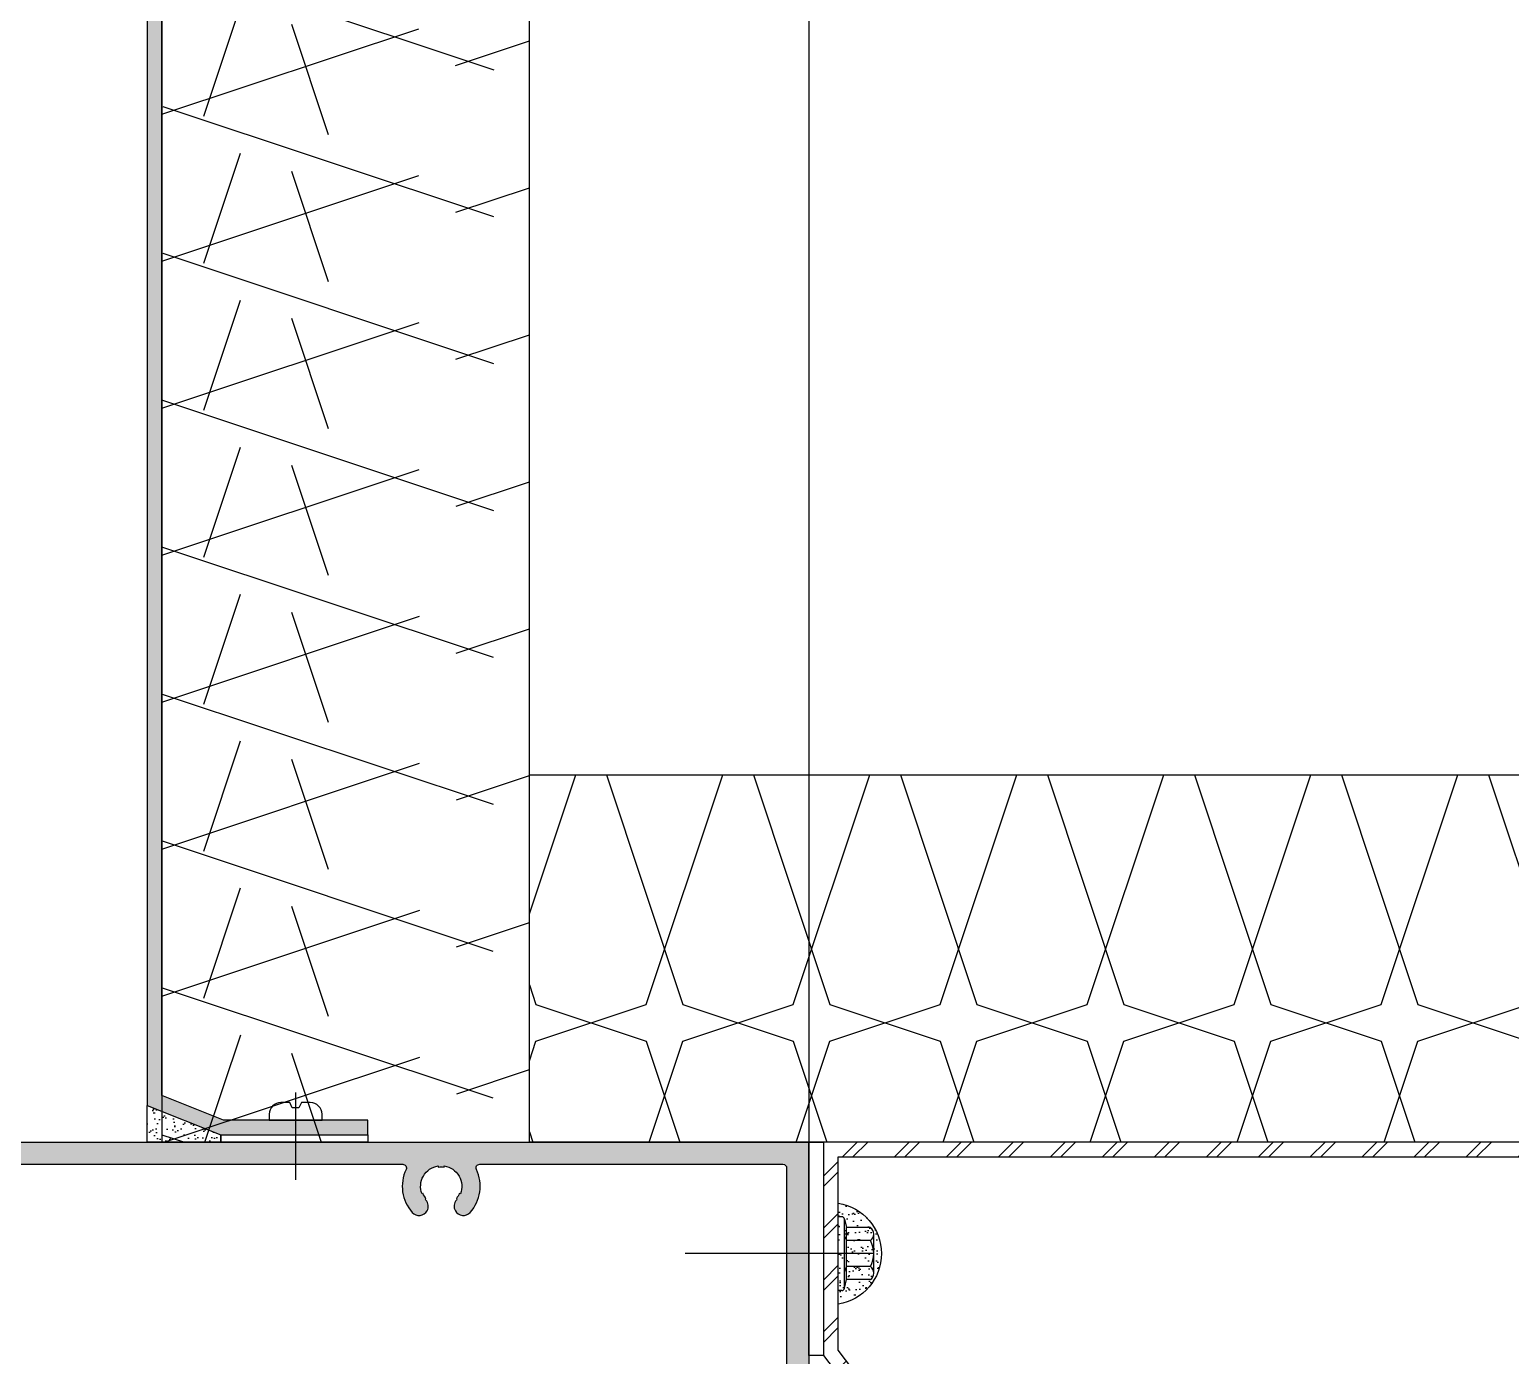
# Model space of a CAD drawing. Header units: millimetres. Extents: x 434053 to 1059003, y -2417481 to 936527.
# Drawn here: x 641163.6 to 641365, y -2246045.2 to -2245864.8 of the extents above; entities that cross this region are included whole.
import ezdxf

# ---------------------------------------------------------------- set-up
doc = ezdxf.new("R2010")
doc.units = ezdxf.units.MM
doc.header["$LTSCALE"] = 1000
doc.header["$MEASUREMENT"] = 0
for name, pattern in [('CENTER', [2, 1.25, -0.25, 0.25, -0.25]), ('CENTER2', [1.125, 0.75, -0.125, 0.125, -0.125]), ('HIDDEN', [9.524999999999999, 6.35, -3.175])]:
    doc.linetypes.add(name, pattern=pattern)
for name, color, linetype in [('ALUM', 1, 'Continuous'), ('DIM', 3, 'Continuous'), ('ELASTROMER-V', 241, 'Continuous'), ('EXTRUSION-V', 141, 'Continuous'), ('EXTRUSION1', 4, 'Continuous'), ('FASTENER', 191, 'Continuous'), ('GRID', 8, 'CENTER'), ('HZHZNEWPLOTLAYER#@$TT', 7, 'Continuous'), ('INSUL', 8, 'HIDDEN'), ('SILICONE', 8, 'Continuous'), ('STEEL', 3, 'Continuous'), ('STEEL-V', 71, 'Continuous'), ('型材断面填充', 254, 'Continuous'), ('铝板断面填充', 14, 'Continuous')]:
    doc.layers.add(name, color=color, linetype=linetype)

# ---------------------------------------------------------------- blocks, each defined once
blk = doc.blocks.new('*U341')
at = {"linetype": 'CENTER2', "ltscale": 0.5}
blk.add_line((0, 5.682552812322683), (0, -12.18191840410441), dxfattribs=at)
at = {"color": 0, "linetype": 'ByBlock'}
blk.add_lwpolyline([(-0.6749999999992724, 2.506874680595502), (-1.174999999999272, 3.599999999998545), (-2.999999999998181, 3.600000000002183, 0.4142135623730951), (-5.399999999999636, 1.200000000000728), (-5.399999999999636, 0), (5.399999999999636, 0), (5.400000000001455, 1.19999999999709, 0.4142135623730951), (3.000000000001819, 3.599999999998545), (1.174999999999272, 3.599999999998545), (0.6749999999992724, 2.506874680595502)], format="xyb", close=True, dxfattribs=at)
blk = doc.blocks.new('*U365')
at = {"layer": 'INSUL'}
h = blk.add_hatch(dxfattribs=at)
h.set_pattern_fill('钻石形', color=256, scale=2.5, style=0, pattern_type=2)
h.set_pattern_definition([(161.57, (-455.0000509863871, 4.500000000014309), (-20.00140612595636, -0.0017275865377142), [-142.3, 15.8]), (18.43, (-460.0000509863871, 4.500000000014309), (-20.00140612595636, 0.0017275865377164), [-142.3, 15.8]), (108.43, (-455.0000509863871, 4.500000000014309), (9.996384096633898, -50.00437910815975), [47.42499999999998, -110.675]), (71.57, (-460.0000509863871, 4.500000000014309), (9.996384096633903, 50.00437910815975), [47.42499999999999, -110.675])])
h.paths.add_polyline_path([(-457.5000509863871, 2.000000000014309), (0, 2.000000000014551), (0, 52.00000000001454), (-457.5000509863871, 52.0000000000143)])
at = {"layer": 'SILICONE'}
h = blk.add_hatch(dxfattribs=at)
h.set_pattern_fill('AR-SAND', color=256, angle=360, style=0)
h.set_pattern_definition([(37.50000000000001, (-97272.62875093194, -18845.211353078), (-0.0629933581096077, 1.926823769013158), [0, -1.52, 0, -1.7, 0, -1.625]), (7.499999999999977, (-97272.62875093194, -18845.211353078), (1.769776705267727, 2.822146065229739), [0, -0.82, 0, -1.37, 0, -0.525]), (327.5, (-97273.85875093189, -18845.211353078), (3.114141861751495, 0.0056590535369642), [0, -0.5, 0, -1.8, 0, -2.35]), (317.5, (-97273.85875093189, -18845.211353078), (3.006126604572293, 0.8776755649342485), [0, -0.2499999999999994, 0, -1.179999999999995, 0, -1.349999999999995])])
h.paths.add_polyline_path([(-5, 0), (-1, 10), (0, 10), (0, 0)])
at = {"layer": 'ALUM', "linetype": 'ByBlock'}
blk.add_lwpolyline([(-457.5000509863871, -1.479443331544227e-11), (-5, -1.45519e-11), (-1, 10), (-1, 30), (-3, 30), (-3, 10.3851648071286), (-6.35406592284562, 1.999999999985448), (-457.5000509863871, 1.999999999985206)], dxfattribs=at)
at = {"layer": 'ELASTROMER-V', "linetype": 'HIDDEN'}
blk.add_lwpolyline([(0, 29.99999106871837), (0, 9.999991068718373), (-1, 9.999991068718373), (-1, 29.99999106871837)], close=True, dxfattribs=at)
at = {"layer": 'INSUL'}
blk.add_lwpolyline([(-457.5000509863871, 2.000000000014309), (0, 2.000000000014551), (0, 52.00000000001454), (-457.5000509863871, 52.0000000000143)], close=True, dxfattribs=at)
at = {"layer": 'SILICONE'}
blk.add_lwpolyline([(-5, 0), (-1, 10), (0, 10), (0, 0)], close=True, dxfattribs=at)
at = {"layer": 'FASTENER', "xscale": 0.6666666666666666, "yscale": 0.6666666666666666, "zscale": 0.6666666666666666, "rotation": 90.00000000000004}
blk.add_blockref('*U341', (-3, 20.19258240355703), dxfattribs=at)
blk = doc.blocks.new('20221117-LC01')
at = {"layer": '型材断面填充', "linetype": 'ByBlock'}
h = blk.add_hatch(color=256, dxfattribs=at)
edge = h.paths.add_edge_path(flags=16)
edge.add_line((-52.19070570530312, 52.25612143793842), (-52.07334647107928, 52.34953883537673))
edge.add_arc((-49.99999999988256, 53.999912856727), 2.649999999994664, 201.4803757469635, 218.519624255128, ccw=False)
edge.add_line((-52.46593906368071, 53.02952915240894), (-52.6055205201119, 52.97460177293397))
edge.add_arc((-49.99999999984645, 53.99991285668836), 2.799999999998914, 98.51962425418759, 201.4803757457533, ccw=False)
edge.add_line((-50.41481481466326, 56.76901535919751), (-50.39259259244136, 56.62067058225512))
edge.add_arc((-49.9999999998472, 53.99991285667056), 2.649999999994514, 81.48037574580502, 98.51962425419498, ccw=False)
edge.add_line((-49.60740740725305, 56.62067058225512), (-49.58518518503115, 56.76901535919751))
edge.add_arc((-49.99999999982613, 53.99991285670097), 2.799999999983217, -21.48037574615688, 81.48037574621588, ccw=False)
edge.add_line((-47.39447947958251, 52.97460177293397), (-47.53406093602825, 53.02952915240894))
edge.add_arc((-49.99999999980949, 53.99991285667286), 2.649999999959103, 321.48037574575596, 338.51962425399176, ccw=False)
edge.add_line((-47.92665352861513, 52.34953883537673), (-47.80929429439129, 52.25612143793842))
edge.add_arc((-49.99999999964444, 53.99991285673622), 2.79999999987528, 317.97740866379485, 321.48037574260235, ccw=False)
edge.add_arc((-46.99133221672788, 51.28874739316596), 1.249999999978577, 137.9774086667926, 209.9999999999883)
edge.add_arc((-46.99133221671187, 51.28874739317839), 1.249999999998662, 210.0000000001148, 317.9774086807744)
edge.add_arc((-50.00000000000162, 53.99991285564077), 5.299999999388103, 317.9774086801046, 385.5332289988331)
edge.add_arc((-44.76645435967911, 56.49991286036273), 0.5000000000040166, 90.00000000137692, 205.5332289966221, ccw=False)
edge.add_line((-44.76645435969112, 56.99991286036675), (-3.500000000130967, 56.99991286036675))
edge.add_arc((-3.500000000130967, 56.49991286036675), 0.5, 0, 90, ccw=False)
edge.add_line((-3.000000000130967, 56.49991286036675), (-3.000000000130967, 3.500000000058208))
edge.add_arc((-3.500000000130967, 3.500000000058208), 0.5, -90, 0, ccw=False)
edge.add_line((-3.500000000130967, 3.000000000058208), (-47.99999999985448, 2.999999998748535))
edge.add_arc((-47.99999999986176, 3.499999998755811), 0.500000000007276, 180.0000000008338, 270.0000000008338, ccw=False)
edge.add_line((-48.49999999986903, 3.499999998748535), (-48.49999999988358, 9.555738808587193))
edge.add_arc((-48.00000002585563, 9.555738771377017), 0.499999974027952, 110.1712672739067, 179.9999957360277, ccw=False)
edge.add_arc((-50.00000000001402, 15.00000178802508), 5.299999999340619, 290.1712715388159, 402.0225913200655)
edge.add_arc((-46.99133221677918, 17.71116725046793), 1.250000000005042, 42.02259131892658, 149.9999999985439)
edge.add_arc((-46.9913322167717, 17.71116725051041), 1.249999999990285, 150.0000000004018, 222.0225913328172)
edge.add_arc((-49.99999999979654, 15.00000178685909), 2.799999999998279, 38.51962425747462, 42.02259133612819, ccw=False)
edge.add_line((-47.8092942944495, 16.74379320573644), (-47.92665352867334, 16.65037580826902))
edge.add_arc((-49.9999999998677, 15.00000178697288), 2.649999999959111, 21.480375746008292, 38.51962425424398, ccw=False)
edge.add_line((-47.53406093608646, 15.97038549123681), (-47.39447947962617, 16.02531287071179))
edge.add_arc((-49.99999999984898, 15.00000178695561), 2.799999999959896, -81.48037574687612, 21.480375746106688, ccw=False)
edge.add_line((-49.58518518508936, 12.23089928447735), (-49.60740740731126, 12.37924406139064))
edge.add_arc((-49.99999999990541, 15.00000178694608), 2.64999999996573, 261.4803757457118, 278.5196242542882, ccw=False)
edge.add_line((-50.39259259249957, 12.37924406139064), (-50.41481481472147, 12.23089928444824))
edge.add_arc((-49.99999999990806, 15.00000178696329), 2.800000000004244, 158.5196242537792, 261.48037574589915, ccw=False)
edge.add_line((-52.6055205201701, 16.02531287074089), (-52.46593906373892, 15.97038549123681))
edge.add_arc((-49.99999999991894, 15.00000178690615), 2.65000000001959, 141.4803757449527, 158.5196242529557, ccw=False)
edge.add_line((-52.07334647113748, 16.65037580826902), (-52.19070570536132, 16.74379320573644))
edge.add_arc((-50.00000000044865, 15.00000178648332), 2.799999999892454, 137.9774086547765, 141.4803757309738, ccw=False)
edge.add_arc((-53.0086677830547, 17.71116725047161), 1.250000000010566, 317.9774086632315, 390.000000001115)
edge.add_arc((-53.00866778305939, 17.7111672504969), 1.250000000001991, 30.00000000000391, 137.9774086683682)
edge.add_arc((-50.00000000753166, 15.00000181781093), 5.299999973692144, 137.9774088601386, 249.8287286552165)
edge.add_arc((-51.99999999987613, 9.555738807491414), 0.5000000000070964, 2.1701112018490676e-09, 69.8287284631283, ccw=False)
edge.add_line((-51.49999999986903, 9.555738807510352), (-51.49999999986903, 3.499999998428393))
edge.add_arc((-51.99999999987631, 3.499999998435669), 0.500000000007276, 269.9999999991662, 359.9999999991662, ccw=False)
edge.add_line((-51.99999999988358, 2.999999998428393), (-126.0000005534239, 3.000000000582077))
edge.add_arc((-126.0000005534239, 3.500000000567525), 0.4999999999854481, 180.0000000016675, 270, ccw=False)
edge.add_line((-126.5000005534093, 3.500000000552973), (-126.5000005534093, 9.555738810246112))
edge.add_arc((-126.000000579395, 9.555738773016365), 0.4999999740142883, 110.1712672728138, 179.9999957337851, ccw=False)
edge.add_arc((-128.0000005535688, 15.00000178965535), 5.29999999935104, 290.1712715391082, 402.0225913199574)
edge.add_arc((-124.9913327703196, 17.71116725209927), 1.250000000004143, 42.02259131887013, 149.9999999986005)
edge.add_arc((-124.9913327702976, 17.71116725214175), 1.250000000001993, 150.0000000007919, 222.0225913324272)
edge.add_arc((-128.0000005533368, 15.0000017884889), 2.799999999998269, 38.51962425747479, 42.022591336128414, ccw=False)
edge.add_line((-125.8092948479898, 16.74379320736625), (-125.9266540822136, 16.65037580989883))
edge.add_arc((-128.0000005533971, 15.000001788609), 2.649999999946643, 21.48037574596799, 38.519624254284395, ccw=False)
edge.add_line((-125.5340614896268, 15.97038549286663), (-125.3944800331665, 16.0253128723416))
edge.add_arc((-128.0000005533893, 15.00000178858542), 2.799999999959909, -81.48037574687572, 21.480375746106688, ccw=False)
edge.add_line((-127.5851857386297, 12.23089928610716), (-127.6074079608516, 12.37924406302045))
edge.add_arc((-128.0000005534457, 15.0000017885759), 2.64999999996573, 261.4803757457118, 278.5196242542882, ccw=False)
edge.add_line((-128.3925931460399, 12.37924406302045), (-128.4148153682618, 12.23089928607806))
edge.add_arc((-128.0000005534593, 15.0000017885868), 2.799999999996395, 158.5196242535775, 261.4803757461008, ccw=False)
edge.add_line((-130.6055210737104, 16.02531287237071), (-130.4659396172792, 15.97038549286663))
edge.add_arc((-128.0000005534592, 15.00000178853596), 2.65000000001959, 141.4803757449527, 158.5196242529557, ccw=False)
edge.add_line((-130.0733470246778, 16.65037580989883), (-130.1907062589016, 16.74379320736625))
edge.add_arc((-128.000000553989, 15.00000178811313), 2.799999999892443, 137.9774086547763, 141.4803757309736, ccw=False)
edge.add_arc((-131.008668336595, 17.71116725210143), 1.250000000010571, 317.9774086632317, 390.0000000011149)
edge.add_arc((-131.0086683365995, 17.71116725212823), 1.250000000001085, 29.9999999999476, 137.9774086684251)
edge.add_arc((-128.0000005535314, 15.0000017886276), 5.299999999920967, 137.9774086672504, 249.8287286546033)
edge.add_arc((-130.0000005534212, 9.555738753132236), 0.5000000000118248, 1.3935732567915693e-09, 69.82872865283451, ccw=False)
edge.add_line((-129.5000005534093, 9.555738753144396), (-129.5000005534093, 3.500000000058208))
edge.add_arc((-130.0000005534093, 3.500000000058208), 0.5, -90, 0, ccw=False)
edge.add_line((-130.0000005534093, 3.000000000058208), (-151.0000184337841, 3.000000000058208))
edge.add_arc((-151.0000184337841, 3.500000000058208), 0.5, 180, 270, ccw=False)
edge.add_line((-151.5000184337841, 3.500000000058208), (-151.5000184337841, 47.61162679528934))
edge.add_arc((-151.0000184337687, 47.61162679529092), 0.5000000000154614, 119.74488129774329, 180.0000000001816, ccw=False)
edge.add_line((-151.2480879029608, 48.04574836636311), (-146.7519238803216, 50.6149849507201))
edge.add_arc((-146.9999933494793, 51.04910652177232), 0.4999999999810683, 299.7448812954569, 359.9999999991344)
edge.add_line((-146.4999933494983, 51.04910652176477), (-146.4999933494983, 56.49991286036675))
edge.add_arc((-145.9999933494983, 56.49991286036675), 0.5, 90, 180, ccw=False)
edge.add_line((-145.9999933494983, 56.99991286036675), (-133.2335461947514, 56.99991286036675))
edge.add_arc((-133.2335461947417, 56.49991286098562), 0.4999999993811244, -25.53322897676611, 90.0000000011106, ccw=False)
edge.add_arc((-128.0000005534539, 53.9999128583355), 5.299999999989003, 154.466771024002, 222.0225913320797)
edge.add_arc((-131.0086683366309, 51.28874739483512), 1.249999999988414, 222.0225913320838, 330.0000000012701)
edge.add_arc((-131.008668336611, 51.28874739487598), 1.249999999991583, 329.9999999991913, 402.0225913366996)
edge.add_arc((-128.0000005536208, 53.99991285855429), 2.799999999989313, 218.5196242589414, 222.0225913352795, ccw=False)
edge.add_line((-130.1907062589162, 52.25612143962644), (-130.0733470246923, 52.34953883706476))
edge.add_arc((-128.0000005534956, 53.99991285841502), 2.649999999994664, 201.4803757469635, 218.519624255128, ccw=False)
edge.add_line((-130.4659396172938, 53.02952915409696), (-130.605521073725, 52.97460177462199))
edge.add_arc((-128.0000005534595, 53.99991285837638), 2.799999999998901, 98.5196242541873, 201.4803757457535, ccw=False)
edge.add_line((-128.4148153682763, 56.76901536088553), (-128.392593146069, 56.62067058394314))
edge.add_arc((-128.0000005534675, 53.99991285832948), 2.650000000024374, 81.48037574574272, 98.51962425425728, ccw=False)
edge.add_line((-127.6074079608661, 56.62067058394314), (-127.5851857386588, 56.76901536088553))
edge.add_arc((-128.0000005534494, 53.99991285838149), 2.799999999989989, -21.480375745937692, 81.48037574632639, ccw=False)
edge.add_line((-125.3944800331956, 52.97460177462199), (-125.5340614896413, 53.02952915409696))
edge.add_arc((-128.0000005534226, 53.99991285836089), 2.649999999959103, 321.48037574575596, 338.51962425399176, ccw=False)
edge.add_line((-125.9266540822282, 52.34953883706476), (-125.8092948480044, 52.25612143962644))
edge.add_arc((-128.0000005537574, 53.99991285843007), 2.800000000270058, 317.97740867011214, 321.4803757488802, ccw=False)
edge.add_arc((-124.991332770354, 51.2887473948387), 1.249999999959587, 137.9774086668614, 209.9999999996821)
edge.add_arc((-124.9913327703249, 51.28874739486641), 1.249999999998662, 210.0000000001148, 317.9774086807744)
edge.add_arc((-128.0000005536015, 53.9999128573193), 5.299999999371956, 317.9774086800853, 385.5332289805501)
edge.add_arc((-122.7664549125267, 56.49991286038267), 0.4999999999840694, 89.99999999737992, 205.5332289817667, ccw=False)
edge.add_line((-122.7664549125038, 56.99991286036675), (-55.23354564033798, 56.99991286039585))
edge.add_arc((-55.23354564036548, 56.49991286097539), 0.4999999994204671, -25.533228991792214, 89.999999996849, ccw=False)
edge.add_arc((-49.99999999984325, 53.99991285668011), 5.299999999967937, 154.466771005804, 222.0225913323363)
edge.add_arc((-53.008667782985, 51.28874739315189), 1.249999999974935, 222.0225913311403, 330.0000000006601)
edge.add_arc((-53.00866778298244, 51.28874739317882), 1.24999999998618, 329.9999999995323, 402.022591337487)
edge.add_arc((-50.00000000001621, 53.99991285685908), 2.799999999978202, 218.5196242589345, 222.0225913352865, ccw=False)
edge = h.paths.add_edge_path()
edge.add_line((-25.00000000000005, -4.294927551200242e-12), (-24.99999999999723, -15.00000000000486))
edge.add_line((-24.99999999999723, -15.00000000000486), (-27.99999999999723, -15.00000000000486))
edge.add_line((-27.99999999999723, -15.00000000000486), (-27.99999999999721, -4.860112312599085e-12))
edge.add_line((-27.99999999999721, -4.860050415273591e-12), (-151.5000184337841, -2.854039278130125e-11))
edge.add_line((-151.5000184337841, -2.854039278130124e-11), (-151.5000184337841, -15.00000000002582))
edge.add_line((-151.5000184337841, -15.00000000002582), (-154.5000156970927, -15.00000000002638))
edge.add_line((-154.5000156970927, -15.00000000002638), (-154.5000184336532, 17.4999190227536))
edge.add_arc((-155.0000184336604, 17.49991894457344), 0.5000000000072821, 8.958786128004374e-06, 90.00001742982236)
edge.add_line((-155.0000185857643, 17.99991894458071), (-175.0000185856916, 17.99991286030854))
edge.add_arc((-175.0000184335731, 17.49991286030128), 0.5000000000072884, 90.00001743148987, 179.9999999991675)
edge.add_line((-175.5000184335804, 17.49991286030854), (-175.5000184335804, 14.99991286030854))
edge.add_arc((-175.0000184335804, 14.99991286030854), 0.5, 180, 270)
edge.add_line((-175.0000184335804, 14.49991286030854), (-173.0000184335804, 14.49991286030854))
edge.add_arc((-173.0000184335804, 13.99991286030854), 0.5, 0, 90, ccw=False)
edge.add_line((-172.5000184335804, 13.99991286030854), (-172.5000184335804, 12.99991286030854))
edge.add_arc((-173.0000184335804, 12.99991286030854), 0.5, -90, 0, ccw=False)
edge.add_line((-173.0000184335804, 12.49991286030854), (-177.0000184335804, 12.49991286030854))
edge.add_arc((-177.0000184335804, 12.99991286030854), 0.5, 180, 270, ccw=False)
edge.add_line((-177.5000184335804, 12.99991286030854), (-177.5000184335804, 17.49991286030854))
edge.add_arc((-178.0000184335804, 17.49991286030854), 0.5, 0, 90)
edge.add_line((-178.0000184335804, 17.99991286030854), (-197.5000184335804, 17.99991286030854))
edge.add_arc((-197.5000184335804, 17.49991286030854), 0.5, 90, 180)
edge.add_line((-198.0000184335804, 17.49991286030854), (-198.0000184335804, 15.99991286030854))
edge.add_arc((-197.5000184335804, 15.99991286030854), 0.5, 180, 270)
edge.add_line((-197.5000184335804, 15.49991286030854), (-195.5000184335804, 15.49991286030854))
edge.add_arc((-195.5000184335804, 14.99991286030854), 0.5, 0, 90, ccw=False)
edge.add_line((-195.0000184335804, 14.99991286030854), (-195.0000184335804, 13.99991286030854))
edge.add_arc((-195.5000184335804, 13.99991286030854), 0.5, -90, 0, ccw=False)
edge.add_line((-195.5000184335804, 13.49991286030854), (-199.5000184335804, 13.49991286030854))
edge.add_arc((-199.5000184335804, 13.99991286030854), 0.5, 180, 270, ccw=False)
edge.add_line((-200.0000184335804, 13.99991286030854), (-200.0000184335804, 20.49991286030854))
edge.add_arc((-199.5000184335804, 20.49991286030854), 0.5, 90.00000795410222, 180.0000000000004, ccw=False)
edge.add_line((-199.500018502993, 20.99991286030854), (-155.0000183625962, 20.99991598445922))
edge.add_arc((-155.0000184320161, 21.49991598446649), 0.5000000000072772, 270.0000079549359, 359.9999999991666)
edge.add_line((-154.5000184320088, 21.49991598445922), (-154.5000184320088, 51.99991071177647))
edge.add_arc((-153.5000184320088, 51.99991071177647), 1, 89.99999999583122, 180, ccw=False)
edge.add_line((-153.500018431936, 52.99991071177647), (-153.2999933476967, 52.99991071174736))
edge.add_arc((-153.2999933477258, 52.699910711759), 0.2999999999883585, 0, 89.99999999444162, ccw=False)
edge.add_line((-152.9999933477375, 52.699910711759), (-152.9999933477229, 51.99991071174736))
edge.add_arc((-152.4999933477229, 51.99991071174736), 0.5, 180, 270)
edge.add_line((-152.4999933477229, 51.49991071174736), (-151.3827755662787, 51.49991071174736))
edge.add_arc((-151.382775566246, 51.99991071174833), 0.5000000000009734, 269.9999999962448, 299.7448812942469)
edge.add_line((-151.1347060970875, 51.56578914067359), (-149.7519238785317, 52.35595040844055))
edge.add_arc((-149.9999933477311, 52.7900719795002), 0.5000000000081936, 299.7448812991798, 360.0000000016179)
edge.add_line((-149.4999933477229, 52.79007197951432), (-149.4999933477229, 57.2097494440095))
edge.add_arc((-149.9999933477166, 57.20974944399462), 0.4999999999936904, 1.705795086784039e-09, 60.25511870370453)
edge.add_line((-149.7519238785462, 57.64387101505417), (-151.134706097102, 58.43403228282114))
edge.add_arc((-151.3827755662605, 57.99991071174639), 0.5000000000009773, 60.25511870575306, 90.00000000208767)
edge.add_line((-151.3827755662787, 58.49991071174736), (-152.4999933477229, 58.49991071174736))
edge.add_arc((-152.4999933477229, 57.99991071174736), 0.5, 90, 180)
edge.add_line((-152.9999933477229, 57.99991071174736), (-152.9999933477229, 57.29991071173572))
edge.add_arc((-153.2999933477113, 57.29991071173572), 0.2999999999883585, -90.00000000555838, 0, ccw=False)
edge.add_line((-153.2999933477404, 56.99991071174736), (-153.4999933477957, 56.99991071174736))
edge.add_arc((-153.4999933477229, 57.99991071174736), 1, 180, 269.99999999583116, ccw=False)
edge.add_line((-154.4999933477229, 57.99991071174736), (-154.499993347752, 59.99991286004661))
edge.add_line((-154.499993347752, 59.99991286004661), (0, 59.99991286030854))
edge.add_line((0, 59.99991286030854), (0, 0))
edge.add_line((0, 0), (-25.00000000000005, -4.294927551200242e-12))
at = {"color": 0, "linetype": 'ByBlock'}
for points in [[(-25.00000000000005, -4.294927551200242e-12), (-24.99999999999723, -15.00000000000486), (-27.99999999999723, -15.00000000000486), (-27.99999999999721, -4.860050415273591e-12), (-151.5000184337841, -2.854039278130124e-11), (-151.5000184337841, -15.00000000002582), (-154.5000156970927, -15.00000000002638), (-154.5000184336532, 17.4999190227536, 0.4142136056766137), (-155.0000185857643, 17.99991894458071), (-175.0000185856916, 17.99991286030854, 0.4142134732599132), (-175.5000184335804, 17.49991286030854), (-175.5000184335804, 14.99991286030854, 0.414213562373095), (-175.0000184335804, 14.49991286030854), (-173.0000184335804, 14.49991286030854, -0.414213562373095), (-172.5000184335804, 13.99991286030854), (-172.5000184335804, 12.99991286030854, -0.414213562373095), (-173.0000184335804, 12.49991286030854), (-177.0000184335804, 12.49991286030854, -0.414213562373095), (-177.5000184335804, 12.99991286030854), (-177.5000184335804, 17.49991286030854, 0.414213562373095), (-178.0000184335804, 17.99991286030854), (-197.5000184335804, 17.99991286030854, 0.414213562373095), (-198.0000184335804, 17.49991286030854), (-198.0000184335804, 15.99991286030854, 0.414213562373095), (-197.5000184335804, 15.49991286030854), (-195.5000184335804, 15.49991286030854, -0.414213562373095), (-195.0000184335804, 14.99991286030854), (-195.0000184335804, 13.99991286030854, -0.414213562373095), (-195.5000184335804, 13.49991286030854), (-199.5000184335804, 13.49991286030854, -0.414213562373095), (-200.0000184335804, 13.99991286030854), (-200.0000184335804, 20.49991286030854, -0.4142135217121151), (-199.500018502993, 20.99991286030854), (-155.0000183625962, 20.99991598445922, 0.4142135217035907), (-154.5000184320088, 21.49991598445922), (-154.5000184320088, 51.99991071177647, -0.4142135623944058), (-153.500018431936, 52.99991071177647), (-153.2999933476967, 52.99991071174736, -0.4142135623446807), (-152.9999933477375, 52.699910711759), (-152.9999933477229, 51.99991071174736, 0.414213562373095), (-152.4999933477229, 51.49991071174736), (-151.3827755662787, 51.49991071174736, 0.1305202039204579), (-151.1347060970875, 51.56578914067359), (-149.7519238785317, 52.35595040844055, 0.2691426359050217), (-149.4999933477229, 52.79007197951432), (-149.4999933477229, 57.2097494440095, 0.2691426359029657), (-149.7519238785462, 57.64387101505417), (-151.134706097102, 58.43403228282114, 0.1305202039130581), (-151.3827755662787, 58.49991071174736), (-152.4999933477229, 58.49991071174736, 0.414213562373095), (-152.9999933477229, 57.99991071174736), (-152.9999933477229, 57.29991071173572, -0.4142135624015095), (-153.2999933477404, 56.99991071174736), (-153.4999933477957, 56.99991071174736, -0.4142135623517842), (-154.4999933477229, 57.99991071174736), (-154.499993347752, 59.99991286004661), (0, 59.99991286030854), (0, 0)], [(-52.19070570530312, 52.25612143793842), (-52.07334647107928, 52.34953883537673, -0.07448503859012211), (-52.46593906368071, 53.02952915240894), (-52.6055205201119, 52.97460177293397, -0.4821316613270798), (-50.41481481466326, 56.76901535919751), (-50.39259259244136, 56.62067058225512, -0.07448503859111144), (-49.60740740725305, 56.62067058225512), (-49.58518518503115, 56.76901535919751, -0.4821316613314199), (-47.39447947958251, 52.97460177293397), (-47.53406093602825, 53.02952915240894, -0.07448503859043469), (-47.92665352861513, 52.34953883537673), (-47.80929429439129, 52.25612143793842, -0.0152857676421093), (-47.91993338434258, 52.12552685721312, 0.3250286796692606), (-48.07386397144001, 50.66374739317689, 0.5094012912989249), (-46.06273104887805, 50.45196792934439, 0.3036126777440976), (-45.21762208735163, 56.28439561856794, -0.5516495923848155), (-44.76645435969112, 56.99991286036675), (-3.500000000130967, 56.99991286036675, -0.414213562373095), (-3.000000000130967, 56.49991286036675), (-3.000000000130967, 3.500000000058208, -0.414213562373095), (-3.500000000130967, 3.000000000058208), (-47.99999999985448, 2.999999998748535, -0.414213562373095), (-48.49999999986903, 3.499999998748535), (-48.49999999988358, 9.555738808587193, -0.3144773763328987), (-48.17241377664322, 10.02507177955704, 0.5308775702194662), (-46.06273104893626, 18.54794671430136, 0.5094012912931968), (-48.07386397149821, 18.33616725049797, 0.3250286796654975), (-47.91993338440079, 16.87438778646174, -0.01528576764143751), (-47.8092942944495, 16.74379320573644), (-47.92665352867334, 16.65037580826902, -0.07448503859043464), (-47.53406093608646, 15.97038549123681), (-47.39447947962617, 16.02531287071179, -0.4821316613346989), (-49.58518518508936, 12.23089928447735), (-49.60740740731126, 12.37924406139064, -0.07448503859192954), (-50.39259259249957, 12.37924406139064), (-50.41481481472147, 12.23089928444824, -0.4821316613300598), (-52.6055205201701, 16.02531287074089), (-52.46593906373892, 15.97038549123681, -0.07448503858941365), (-52.07334647113748, 16.65037580826902), (-52.19070570536132, 16.74379320573644, -0.01528576763071741), (-52.08006661546824, 16.87438778634532, 0.3250286796918763), (-51.92613602832716, 18.33616725049797, 0.5094012912313552), (-53.9372689507145, 18.54794671453419, 0.530877570296808), (-51.82758620521054, 10.02507182722911, -0.3144773763273246), (-51.49999999986903, 9.555738807510352), (-51.49999999986903, 3.499999998428393, -0.414213562373095), (-51.99999999988358, 2.999999998428393), (-126.0000005534239, 3.000000000582077, -0.4142135623645707), (-126.5000005534093, 3.500000000552973), (-126.5000005534093, 9.555738810246112, -0.3144773763273845), (-126.172414330169, 10.02507178118685, 0.5308775702172251), (-124.0627316024766, 18.54794671593118, 0.5094012912938178), (-126.0738645250385, 18.33616725212778, 0.3250286796617345), (-125.9199339379411, 16.87438778809155, -0.01528576764143751), (-125.8092948479898, 16.74379320736625), (-125.9266540822136, 16.65037580989883, -0.07448503859078887), (-125.5340614896268, 15.97038549286663), (-125.3944800331665, 16.0253128723416, -0.4821316613346989), (-127.5851857386297, 12.23089928610716), (-127.6074079608516, 12.37924406302045, -0.07448503859192954), (-128.3925931460399, 12.37924406302045), (-128.4148153682618, 12.23089928607806, -0.4821316613322301), (-130.6055210737104, 16.02531287237071), (-130.4659396172792, 15.97038549286663, -0.07448503858941365), (-130.0733470246778, 16.65037580989883), (-130.1907062589016, 16.74379320736625, -0.01528576763071741), (-130.0800671690085, 16.87438778797514, 0.3250286796918763), (-129.9261365818675, 18.33616725212778, 0.5094012912319762), (-131.9372695042548, 18.54794671616401, 0.5308775713722094), (-129.8275867603079, 10.02507177344523, -0.3144773772406559), (-129.5000005534093, 9.555738753144396), (-129.5000005534093, 3.500000000058208, -0.414213562373095), (-130.0000005534093, 3.000000000058208), (-151.0000184337841, 3.000000000058208, -0.414213562373095), (-151.5000184337841, 3.500000000058208), (-151.5000184337841, 47.61162679528934, -0.2691426359050219), (-151.2480879029608, 48.04574836636311), (-146.7519238803216, 50.6149849507201, 0.269142635910829), (-146.4999933494983, 51.04910652176477), (-146.4999933494983, 56.49991286036675, -0.414213562373095), (-145.9999933494983, 56.99991286036675), (-133.2335461947514, 56.99991286036675, -0.5516495922859767), (-132.7823784675566, 56.28439561961568, 0.3036126776933401), (-131.9372695042694, 50.45196793079958, 0.5094012912358715), (-129.9261365818966, 50.66374739486491, 0.3250286796900659), (-130.0800671690376, 52.12552685898845, -0.01528576763133207), (-130.1907062589162, 52.25612143962644), (-130.0733470246923, 52.34953883706476, -0.07448503859012211), (-130.4659396172938, 53.02952915409696), (-130.605521073725, 52.97460177462199, -0.4821316613270798), (-128.4148153682763, 56.76901536088553), (-128.392593146069, 56.62067058394314, -0.07448503859165859), (-127.6074079608661, 56.62067058394314), (-127.5851857386588, 56.76901536088553, -0.4821316613308337), (-125.3944800331956, 52.97460177462199), (-125.5340614896413, 53.02952915409696, -0.07448503859043469), (-125.9266540822282, 52.34953883706476), (-125.8092948480044, 52.25612143962644, -0.01528576764193717), (-125.9199339379556, 52.12552685887204, 0.32502867966745), (-126.0738645250531, 50.66374739486491, 0.5094012912989249), (-124.0627316024911, 50.45196793103241, 0.3036126776570602), (-123.2176226402371, 56.28439561871346, -0.5516495923230176), (-122.7664549125038, 56.99991286036675), (-55.23354564033798, 56.99991286039585, -0.5516495923472298), (-54.78237791320134, 56.28439561947016, 0.3036126777812867), (-53.93726895062719, 50.45196792914066, 0.5094012912377044), (-51.92613602826896, 50.66374739317689, 0.32502867969222), (-52.08006661542458, 52.12552685730043, -0.0152857676313927)]]:
    blk.add_lwpolyline(points, format="xyb", close=True, dxfattribs=at)
blk = doc.blocks.new('*U550')
at = {"linetype": 'ByBlock', "lineweight": -2}
for p, q in [((-3.542857142858338, 4.400000000008731), (-3.542857142858338, 1.14285714286234)), ((2.657142857144208, 4.857142857152212), (-2.657142857144208, 4.857142857152212)), ((-1.77142857142826, 4.400000000008731), (-1.77142857142826, 1.14285714286234)), ((1.77142857142826, 4.400000000008731), (1.77142857142826, 1.14285714286234)), ((3.542857142858338, 4.400000000008731), (3.542857142858338, 1.14285714286234)), ((-5.028571428571013, 0.5142857142927824), (-5.028571428571013, 7.275957614183426e-12)), ((5.028571428571013, 7.275957614183426e-12), (-5.028571428571013, 7.275957614183426e-12)), ((-4.685714285715221, 0.857142857152212), (-3.542857142858338, 1.14285714286234)), ((4.685714285715221, 0.857142857152212), (-4.685714285715221, 0.857142857152212)), ((3.542857142858338, 1.14285714286234), (-3.542857142858338, 1.14285714286234)), ((-2.332922000361577, 0.857142857152212), (-1.77142857142826, 1.14285714286234)), ((2.458636286075489, 0.857142857152212), (1.77142857142826, 1.14285714286234)), ((4.685714285715221, 0.857142857152212), (3.542857142858338, 1.14285714286234)), ((5.028571428571013, 0.5142857142927824), (5.028571428571013, 7.275957614183426e-12))]:
    blk.add_line(p, q, dxfattribs=at)
for centre, radius, start, end in [((-2.657142857144208, 3.770535714291327), 1.086607142857136, 35.40085557752613, 144.5991444224739), ((0, 1.196428571434808), 3.660714285714072, 61.05941179989344, 118.9405882001066), ((2.657142857144208, 3.770535714291327), 1.086607142857129, 35.40085557752613, 144.5991444224739), ((-4.685714285715221, 0.5142857142927824), 0.3428571428571428, 90, 180), ((4.685714285715221, 0.5142857142927824), 0.3428571428571428, 0, 90)]:
    blk.add_arc(centre, radius, start, end, dxfattribs=at)
at = {"layer": 'GRID', "ltscale": 0.5}
blk.add_line((0, 4.857142857159488), (0, -20.8138588388405), dxfattribs=at)
blk = doc.blocks.new('*U461')
at = {"layer": 'INSUL'}
h = blk.add_hatch(dxfattribs=at)
h.set_pattern_fill('保温棉50', color=256, scale=2.5, angle=90, pattern_type=2)
h.set_pattern_definition([(108.4349488229, (2.499999999988631, -7.5), (-49.99999999996777, 130.0000000001095), [15.8115, -142.3023830085]), (18.43494882299999, (-47.50000000001137, -22.5), (99.99999999997308, 40.00000000013291), [47.435, -110.6788830085]), (71.565051177, (-2.500000000011369, -7.5), (3.514311404525923e-11, 19.99999999998654), [15.8115, -142.3023830084999]), (161.5650511771, (-2.500000000011369, 7.5), (-50.00000000005318, 10.00000000000964), [47.435, -110.6788830085])])
h.paths.add_polyline_path([(-1.13686837721616e-11, 0), (49.99999999998863, 0), (49.99999999998863, 1040.000182421474), (-1.13686837721616e-11, 1040.000182421474)])
blk.add_lwpolyline([(-1.13686837721616e-11, 0), (49.99999999998863, 0), (49.99999999998863, 1040.000182421474), (-1.13686837721616e-11, 1040.000182421474)], close=True, dxfattribs=at)
blk = doc.blocks.new('A$C05C97E59')
at = {"layer": 'SILICONE', "linetype": 'ByBlock'}
h = blk.add_hatch(dxfattribs=at)
h.set_pattern_fill('AR-SAND', color=256, angle=-1.272221872585407e-14, style=0)
h.set_pattern_definition([(37.49999999999999, (-12037.15239164502, -4848.154055629755), (-0.06299335810960771, 1.926823769013158), [0, -1.519999999999999, 0, -1.699999999999999, 0, -1.624999999999999]), (7.499999999999979, (-12037.15239164502, -4848.154055629755), (1.769776705267727, 2.82214606522974), [0, -0.8199999999999998, 0, -1.37, 0, -0.5249999999999999]), (327.5, (-12038.38239164501, -4848.154055629755), (3.114141861751495, 0.005659053536964137), [0, -0.5, 0, -1.8, 0, -2.35]), (317.4999999999999, (-12038.38239164501, -4848.154055629755), (3.006126604572293, 0.8776755649342486), [0, -0.25, 0, -1.179999999999999, 0, -1.35])])
edge = h.paths.add_edge_path()
edge.add_arc((-550.9459837661852, -1452.708413554872), 6.939381577471416, 278.64636112624754, 441.3536388285397, ccw=False)
edge.add_line((-549.9027494018519, -1459.568929478541), (-549.9027493964386, -1445.847897632033))
at = {"layer": 'STEEL-V', "linetype": 'ByBlock'}
h = blk.add_hatch(dxfattribs=at)
h.set_pattern_fill('Q119', color=256, scale=10, angle=315, style=0, pattern_type=2)
h.set_pattern_definition([(45, (-96861.70656360524, 29711.79656296155), (-3.535533905932737, 3.535533905932739), []), (45, (-96860.99945682405, 29711.08945618036), (-3.535533905932737, 3.535533905932739), [])])
h.paths.add_polyline_path([(272.7687526980008, -1526.048458768975), (287.7687526980008, -1526.048458768975), (287.7687526980153, -1437.548548218056), (-551.902734366231, -1437.546488289583), (-551.9027818819013, -1466.558934598535), (-545.2020574260241, -1475.318130970103), (-543.6282739746239, -1474.083948792264), (-549.9027818819013, -1465.868247994484), (-549.9027180320263, -1439.546493289377), (285.7687526980153, -1439.548543219498), (285.7687526980008, -1524.048458768975), (272.7687526980008, -1524.048458768975)])
at = {"layer": '铝板断面填充', "linetype": 'ByBlock'}
blk.add_hatch(color=256, dxfattribs=at).paths.add_polyline_path([(-613.9028757610213, -1436.548565791803), (-633.9028668297542, -1436.548565791803), (-643.9028668297542, -1432.548565791803), (-643.9028668297542, -980.048514805414), (-641.9028668297542, -980.048514805414), (-641.9028668297542, -1431.194499868958), (-633.517702022611, -1434.548565791803), (-613.9028668297542, -1434.548565791803)])
at = {"layer": 'ELASTROMER-V', "linetype": 'HIDDEN', "elevation": 4.168291200560402e-08}
blk.add_lwpolyline([(-553.9027343696362, -1437.548565791745), (-551.9027343696362, -1437.548565791745), (-551.9027818819013, -1466.558931976964), (-553.9027818819013, -1466.558931976964)], close=True, dxfattribs=at)
at = {"layer": 'EXTRUSION-V'}
blk.add_line((-553.9027182758, 402.7344516126905), (-553.902749773988, -1437.548565952922), dxfattribs=at)
at = {"layer": 'SILICONE', "elevation": 4.168291200560402e-08}
blk.add_lwpolyline([(-549.9027493964386, -1445.847897632033, -0.8594320421947705), (-549.9027494018519, -1459.568929478541)], format="xyb", close=True, dxfattribs=at)
at = {"layer": 'STEEL', "elevation": 4.168291200560402e-08}
blk.add_lwpolyline([(272.7687526980008, -1526.048458768975), (287.7687526980008, -1526.048458768975), (287.7687526980153, -1437.548548218056), (-551.902734366231, -1437.546488289583), (-551.9027818819013, -1466.558934598535), (-545.2020574260241, -1475.318130970103), (-543.6282739746239, -1474.083948792264), (-549.9027818819013, -1465.868247994484), (-549.9027180320263, -1439.546493289377), (285.7687526980153, -1439.548543219498), (285.7687526980008, -1524.048458768975), (272.7687526980008, -1524.048458768975)], close=True, dxfattribs=at)
at = {"layer": 'DIM', "rotation": 270}
blk.add_blockref('*U365', (-643.9028668297542, -1437.548565791803, 4.168291200560403e-08), dxfattribs=at)
at = {"layer": 'EXTRUSION1'}
blk.add_blockref('20221117-LC01', (-553.9027343696362, -1497.548478652054, 4.168291200560402e-08), dxfattribs=at)
at = {"layer": 'FASTENER', "rotation": 269.9998805842413}
blk.add_blockref('*U550', (-549.9027493991453, -1452.708413555287, 4.168291200560402e-08), dxfattribs=at)
at = {"layer": 'INSUL', "xscale": -1, "rotation": 270}
blk.add_blockref('*U461', (-591.9028845183493, -1437.546515075468, 4.168291200560402e-08), dxfattribs=at)
blk = doc.blocks.new('A$C6AE5520D')
blk.add_blockref('A$C05C97E59', (15931.14318659744, 11802.68517585726, -6.746124249023136e-08))

msp = doc.modelspace()

# ---------------------------------------------------------------- block references
at = {"layer": 'HZHZNEWPLOTLAYER#@$TT'}
msp.add_blockref('A$C6AE5520D', (625892.3158360333, -2256381.346538838), dxfattribs=at)

doc.saveas('drawing.dxf')
